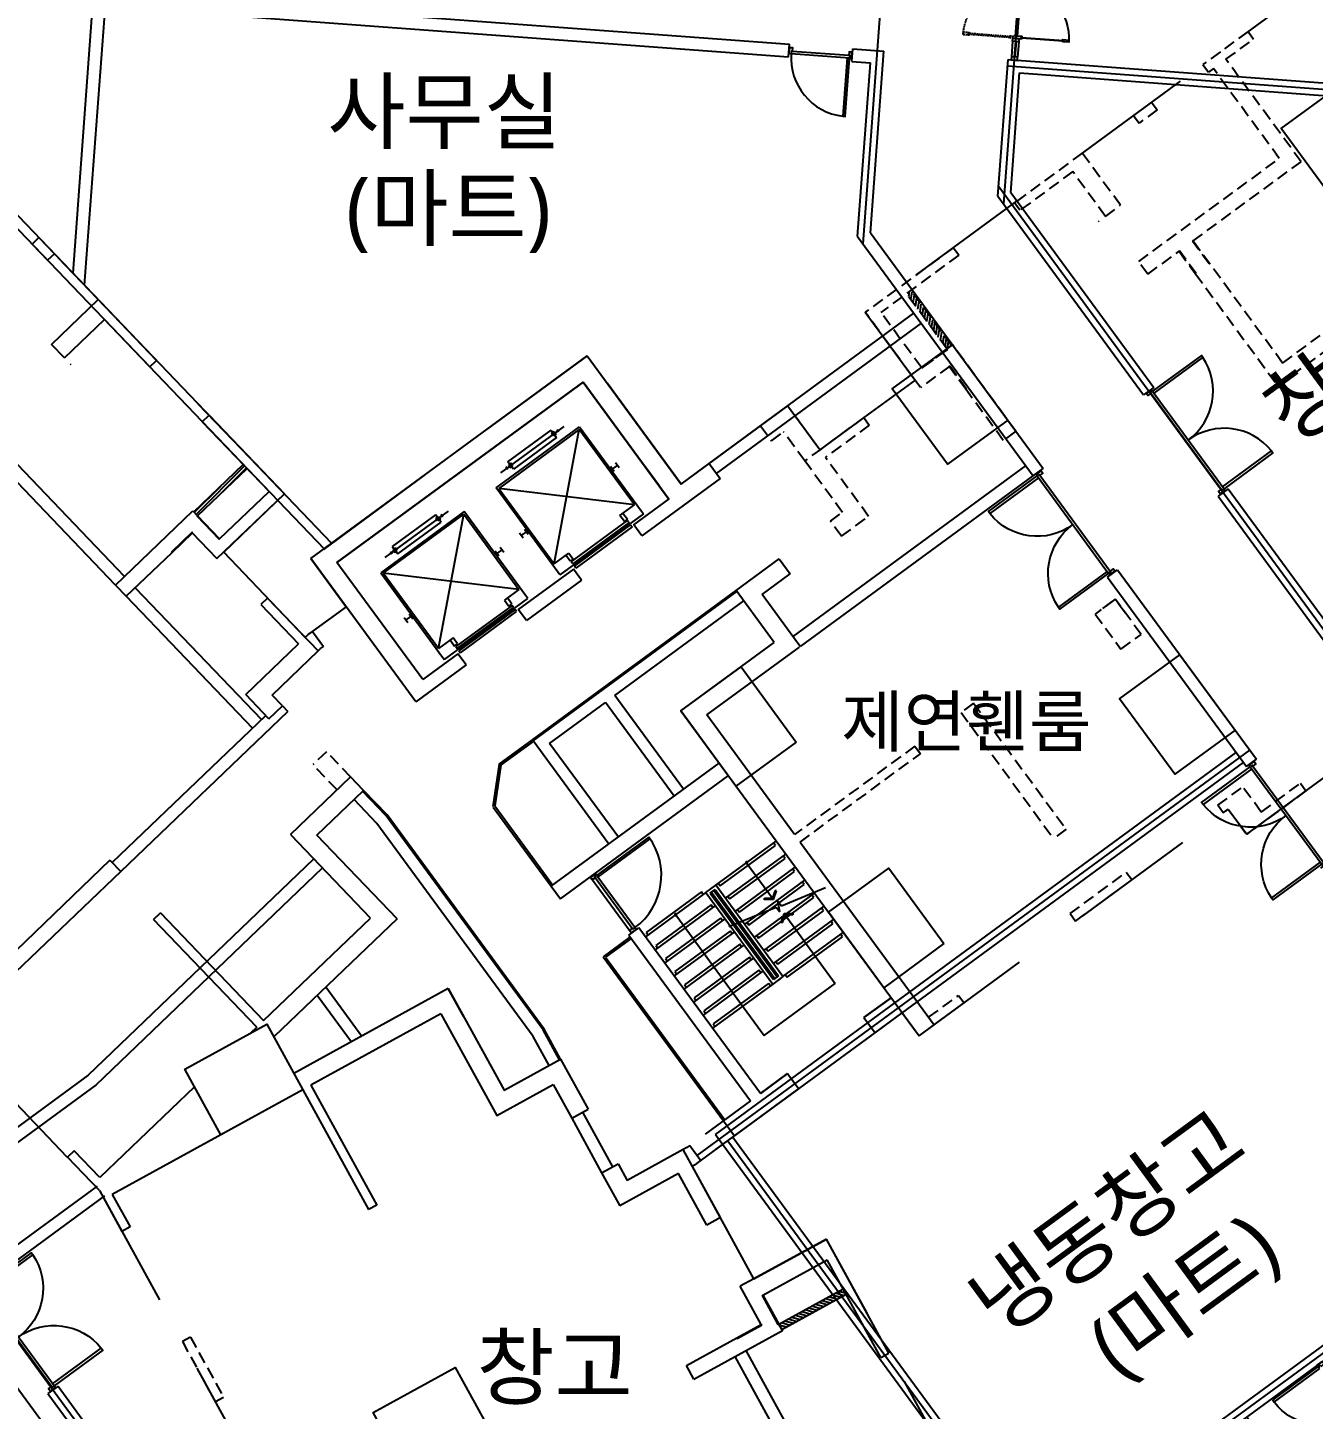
# Model space of a CAD drawing. Header units: millimetres. Extents: x 75184266 to 76346726, y -35850126 to -33679385.
# Drawn here: x 75437799 to 75458438, y -34891410 to -34869226 of the extents above; entities that cross this region are included whole.
import ezdxf
from ezdxf.enums import TextEntityAlignment as Align

# ---------------------------------------------------------------- set-up
doc = ezdxf.new("R2010")
doc.units = ezdxf.units.MM
doc.header["$LTSCALE"] = 50
doc.header["$MEASUREMENT"] = 0
for name, pattern in [('ACAD_ISO10W100', [18.5, 12, -3, 0.5, -3]), ('HIDDEN2', [0.1875, 0.125, -0.0625]), ('XR-1F-PLAN$0$HIDDEN', [0.375, 0.25, -0.125]), ('XR-지하3층$0$H', [1.3, 0.8, -0.5])]:
    doc.linetypes.add(name, pattern=pattern)
doc.layers.get('0').update_dxf_attribs({"linetype": 'CONTINUOUS'})
for name, color, linetype in [('AA-DWXM-DOOR', 4, 'CONTINUOUS'), ('AA-MKXS', 3, 'CONTINUOUS'), ('CON', 2, 'CONTINUOUS'), ('DOOR', 7, 'CONTINUOUS'), ('HD', 7, 'CONTINUOUS'), ('open', 1, 'ACAD_ISO10W100'), ('W1', 3, 'CONTINUOUS'), ('XR-1F-PLAN$0$A-DOR-FRAME', 7, 'CONTINUOUS'), ('XR-1F-PLAN$0$A-DOR-GL', 142, 'CONTINUOUS'), ('XR-1F-PLAN$0$A-DOR-HID', 9, 'XR-1F-PLAN$0$HIDDEN'), ('XR-1F-PLAN$0$A-DOR-TRACE', 8, 'CONTINUOUS'), ('XR-1F-PLAN$0$A-WIN-ELE8', 8, 'CONTINUOUS'), ('XR-지하3층$0$CON', 2, 'CONTINUOUS')]:
    doc.layers.add(name, color=color, linetype=linetype)
doc.layers.add('건축', color=8, linetype='CONTINUOUS', plot=False)
doc.styles.add('XR-지하3층$0$맑은고딕', font='')
doc.styles.get('XR-지하3층$0$맑은고딕').set_extended_font_data('Malgun Gothic')

# ---------------------------------------------------------------- blocks, each defined once
blk = doc.blocks.new('2P-Dr204')
at = {"color": 0}
for p, q in [((29, 50), (29, 955)), ((65, 50), (65, 956)), ((29, 50), (0, 50)), ((0, 50), (0, -50)), ((29, 14), (29, 50)), ((65, 50), (29, 50)), ((50, 14), (29, 14)), ((50, -50), (50, 14)), ((950, 14), (950, -50)), ((971, 14), (950, 14)), ((971, 14), (950, 14)), ((971, 50), (971, 14)), ((1000, 50), (971, 50)), ((1000, -50), (1000, 50)), ((50, -50), (0, -50)), ((1000, -50), (950, -50))]:
    blk.add_line(p, q, dxfattribs=at)
blk.add_arc((65, 50), 906, 0, 92.2294, dxfattribs=at)
blk = doc.blocks.new('A$C3C7850DE')
at = {"layer": 'CON', "ltscale": 100}
for p, q in [((-9, 7422), (-9, 222)), ((-9, 7422), (191, 7422)), ((191, 7422), (191, 422)), ((1191, 7422), (1191, 7222, 0)), ((1191, 7422), (2991, 7422)), ((2991, 7422), (2991, 222)), ((1191, 7222), (2791, 7222)), ((2791, 7222), (2791, 5922)), ((1191, 5922), (2791, 5922)), ((1191, 5922, 0), (1191, 5722, 0)), ((1191, 5722), (2791, 5722)), ((2791, 5722), (2791, 422)), ((191, 422), (2791, 422)), ((-9, 222), (2991, 222))]:
    blk.add_line(p, q, dxfattribs=at)
at = {"layer": 'HD', "ltscale": 10}
for p, q in [((191, 4422), (1376, 4422)), ((783, 4422), (783, 2802)), ((1376, 4422), (1376, 1722)), ((1476, 4422), (1446, 4422)), ((1446, 1722), (1446, 4422)), ((1476, 4422), (1476, 1722)), ((1506, 4422), (1476, 4422)), ((1506, 4422), (1506, 1722)), ((1506, 4422), (1536, 4422)), ((1536, 1722), (1536, 4422)), ((1606, 4422), (1606, 1722)), ((1606, 4422), (2791, 4422)), ((2198, 4422), (2198, 1097)), ((191, 4152), (1376, 4152)), ((1476, 4152), (1446, 4152)), ((1536, 4152), (1506, 4152)), ((2791, 4152), (1606, 4152)), ((191, 3882), (1376, 3882)), ((1476, 3882), (1446, 3882)), ((1536, 3882), (1506, 3882)), ((2791, 3882), (1606, 3882)), ((191, 3612), (1376, 3612)), ((1476, 3612), (1446, 3612)), ((1536, 3612), (1506, 3612)), ((2791, 3612), (1606, 3612)), ((191, 3342), (1376, 3342)), ((1476, 3342), (1446, 3342)), ((1536, 3342), (1506, 3342)), ((2791, 3342), (1606, 3342)), ((191, 3072), (1376, 3072)), ((1476, 3072), (1446, 3072)), ((1536, 3072), (1506, 3072)), ((2791, 3072), (1606, 3072)), ((191, 2802), (1376, 2802)), ((1476, 2802), (1446, 2802)), ((1536, 2802), (1506, 2802)), ((2791, 2802), (1606, 2802)), ((191, 2532), (1376, 2532)), ((1476, 2532), (1446, 2532)), ((1536, 2532), (1506, 2532)), ((2791, 2532), (1606, 2532)), ((191, 2262), (1376, 2262)), ((783, 2262), (783, 1097)), ((1476, 2262), (1446, 2262)), ((1536, 2262), (1506, 2262)), ((2791, 2262), (1606, 2262)), ((191, 1992), (1376, 1992)), ((1476, 1992), (1446, 1992)), ((1536, 1992), (1506, 1992)), ((2791, 1992), (1606, 1992)), ((191, 1722), (1376, 1722)), ((1476, 1722), (1446, 1722)), ((1506, 1722), (1476, 1722)), ((1536, 1722), (1506, 1722)), ((2791, 1722), (1606, 1722)), ((2198, 1097), (783, 1097))]:
    blk.add_line(p, q, dxfattribs=at)
blk.add_lwpolyline([(-159, 2141), (734, 2513), (779, 2461), (788, 2602), (833, 2551), (1726, 2943)], dxfattribs=at)
for points in [[(663, 2870), (783, 2802), (904, 2871), (886, 2900), (783, 2841), (680, 2900)], [(663, 2193), (783, 2262), (904, 2193), (886, 2163), (783, 2222), (680, 2164)]]:
    blk.add_lwpolyline(points, close=True, dxfattribs=at)
for centre in [(783, 4422), (783, 4422), (2198, 4422), (2198, 4422)]:
    blk.add_circle(centre, 30, dxfattribs=at)
for centre, radius, start, end in [((1491, 4422), 115, 0, 180), ((1491, 4422), 45, 0, 180), ((1491, 1722), 115, 180, 0), ((1491, 1722), 45, 180, 0)]:
    blk.add_arc(centre, radius, start, end, dxfattribs=at)
at = {"layer": 'open', "ltscale": 0.5}
for p, q in [((2191, 7222), (2791, 5922)), ((2191, 5922), (2791, 7222))]:
    blk.add_line(p, q, dxfattribs=at)
at = {"layer": 'W1', "ltscale": 100}
for p, q in [((2091, 7222), (2091, 5922)), ((2191, 7222), (2191, 5922))]:
    blk.add_line(p, q, dxfattribs=at)
at = {"layer": 'DOOR', "extrusion": (-1.015e-13, 9.27e-13, -1), "zscale": -1, "rotation": 180.0000577049292}
for p in [(-191, 7372, 0), (-191, 5872, 0)]:
    blk.add_blockref('2P-Dr204', p, dxfattribs=at)
blk = doc.blocks.new('XR-1F-PLAN$0$양개문')
at = {"layer": 'XR-1F-PLAN$0$A-DOR-FRAME', "ltscale": 0.5}
for points in [[(50, 800), (60, 800), (60, 815), (75, 815), (75, 800), (85, 800), (85, 900), (50, 900)], [(1750, 800), (1740, 800), (1740, 815), (1725, 815), (1725, 800), (1715, 800), (1715, 900), (1750, 900)], [(50, 100), (0, 100), (0, 0), (50, 0)], [(50, 150), (60, 150), (60, 135), (75, 135), (75, 150), (85, 150), (85, 50), (50, 50)], [(1750, 150), (1740, 150), (1740, 135), (1725, 135), (1725, 150), (1715, 150), (1715, 50), (1750, 50)], [(1800, 100), (1750, 100), (1750, 0), (1800, 0)]]:
    blk.add_lwpolyline(points, close=True, dxfattribs=at)
at = {"layer": 'XR-1F-PLAN$0$A-DOR-GL'}
for points in [[(62, 137), (72, 137), (72, 812), (62, 812)], [(1737, 137), (1727, 137), (1727, 812), (1737, 812)]]:
    blk.add_lwpolyline(points, close=True, dxfattribs=at)
at = {"layer": 'XR-1F-PLAN$0$A-DOR-HID', "ltscale": 2}
for points in [[(50, -50), (60, -50), (60, -35), (75, -35), (75, -50), (85, -50), (85, 50), (50, 50)], [(1750, -50), (1740, -50), (1740, -35), (1725, -35), (1725, -50), (1715, -50), (1715, 50), (1750, 50)], [(62, -37), (72, -37), (72, -712), (62, -712)], [(1737, -37), (1727, -37), (1727, -712), (1737, -712)], [(50, -700), (60, -700), (60, -715), (75, -715), (75, -700), (85, -700), (85, -800), (50, -800)], [(1750, -700), (1740, -700), (1740, -715), (1725, -715), (1725, -700), (1715, -700), (1715, -800), (1750, -800)]]:
    blk.add_lwpolyline(points, close=True, dxfattribs=at)
for centre, start, end in [((50, 50), 270, 0), ((1750, 50), 180, 270)]:
    blk.add_arc(centre, 850, start, end, dxfattribs=at)
at = {"layer": 'XR-1F-PLAN$0$A-DOR-TRACE'}
for centre, start, end in [((50, 50), 360, 90), ((1750, 50), 90, 180)]:
    blk.add_arc(centre, 850, start, end, dxfattribs=at)
at = {"layer": 'XR-1F-PLAN$0$A-WIN-ELE8'}
for p, q in [((1715, 65), (85, 65)), ((1715, 35), (85, 35))]:
    blk.add_line(p, q, dxfattribs=at)
blk = doc.blocks.new('d-1000')
at = {"layer": 'AA-DWXM-DOOR', "color": 8}
for p, q in [((40, 100), (980, 100)), ((55, 60), (965, 60))]:
    blk.add_line(p, q, dxfattribs=at)
at = {"layer": 'AA-DWXM-DOOR'}
blk.add_lwpolyline([(40, 100), (80, 100), (80, 1040), (40, 1040), (40, 100)], dxfattribs=at)
for points in [[(40, 100), (10, 100), (10, 0), (55, 0), (55, 60), (40, 60)], [(980, 100), (1010, 100), (1010, 0), (965, 0), (965, 60), (980, 60)]]:
    blk.add_lwpolyline(points, close=True, dxfattribs=at)
at = {"layer": 'AA-DWXM-DOOR', "color": 9}
blk.add_arc((32, 93), 948, 0.4142, 87.0949, dxfattribs=at)
at = {"layer": 'AA-MKXS', "ltscale": 0.5}
for p, q in [((0, 150), (0, -50)), ((1020, 150), (1020, -50))]:
    blk.add_line(p, q, dxfattribs=at)
blk = doc.blocks.new('FSD 2000')
at = {"layer": 'AA-DWXM-DOOR', "color": 8}
for p, q in [((40, 0), (1980, 0)), ((55, -40), (1965, -40))]:
    blk.add_line(p, q, dxfattribs=at)
at = {"layer": 'AA-DWXM-DOOR'}
for points in [[(40, 0), (80, 0), (80, 970), (40, 970), (40, 0)], [(1980, 0), (1940, 0), (1940, 970), (1980, 970), (1980, 0)]]:
    blk.add_lwpolyline(points, dxfattribs=at)
for points in [[(40, 0), (10, 0), (10, -100), (55, -100), (55, -40), (40, -40)], [(1980, 0), (2010, 0), (2010, -100), (1965, -100), (1965, -40), (1980, -40)]]:
    blk.add_lwpolyline(points, close=True, dxfattribs=at)
at = {"layer": 'AA-DWXM-DOOR', "color": 9}
for centre, start, end in [((39, 0), 359.9874, 87.5996), ((1981, 0), 92.4004, 180.0126)]:
    blk.add_arc(centre, 971, start, end, dxfattribs=at)
at = {"layer": 'AA-MKXS', "ltscale": 0.5}
for p, q in [((0, 50), (0, -150)), ((2020, 50), (2020, -150))]:
    blk.add_line(p, q, dxfattribs=at)
blk = doc.blocks.new('XR-지하3층$0$기둥 0620')
at = {"layer": 'XR-지하3층$0$CON', "ltscale": 0.5}
blk.add_lwpolyline([(-600, 0), (600, 0), (600, 1500), (-600, 1500)], close=True, dxfattribs=at)

msp = doc.modelspace()

# ---------------------------------------------------------------- hatches: boundary and pattern name
at = {"layer": '건축', "linetype": 'HIDDEN2', "ltscale": 30}
h = msp.add_hatch(dxfattribs=at)
h.set_pattern_fill('ANSI31', color=256, scale=350, angle=36.25898, style=0)
h.set_pattern_definition([(81.25898199, (-4606997.482, -52871124.25), (-43.241858887, 6.648619402), [])])
h.paths.add_polyline_path([(75451979.1, -34873442.6), (75451906.6, -34873495.9), (75452557.1, -34874382.8), (75452629.7, -34874329.6)])
at = {"layer": '건축', "ltscale": 0.5}
h = msp.add_hatch(dxfattribs=at)
h.set_pattern_fill('ANSI31', color=256, scale=350, style=0)
h.set_pattern_definition([(45, (4164926.35, -747128.018), (-30.935921677, 30.935921677), [])])
h.paths.add_polyline_path([(75441259.3, -34876239.3), (75441321.5, -34876304.3), (75440527, -34877065.1), (75440464.8, -34877000.1)])
h = msp.add_hatch(dxfattribs=at)
h.set_pattern_fill('ANSI31', color=256, scale=350, angle=-61.24102, style=0)
h.set_pattern_definition([(343.758981953, (68131931.41, 46874226.7), (12.235934756, 42.004099808), [])])
h.paths.add_polyline_path([(75450936.2, -34889562.6), (75450888, -34889475), (75449858, -34890040.3), (75449906.1, -34890128)])

# ---------------------------------------------------------------- linework, layer by layer
for p, q in [((75451213.2, -34872697.3), (75452885.4, -34850151.5)), ((75453466.9, -34872054.8), (75454916.6, -34852508.2)), ((75429577.8, -34867976.3), (75450026.9, -34869493)), ((75429563, -34868175.8), (75450012.1, -34869692.5)), ((75438527.5, -34873169.7), (75438847.8, -34868850.9)), ((75438713.7, -34873362.5), (75439047.3, -34868865.7)), ((75451044.1, -34869568.5), (75451542.8, -34869605.4)), ((75451326.7, -34872518.3), (75451542.8, -34869605.4)), ((75451029.3, -34869767.9), (75451328.5, -34869790.1)), ((75451121.8, -34872577.1), (75451328.5, -34869790.1)), ((75453375.8, -34871930.6), (75453538.3, -34869740)), ((75453530.9, -34869839.7), (75473427, -34871315.4)), ((75453538.3, -34869740), (75460369.5, -34870246.6)), ((75453580.7, -34871871.9), (75453722.9, -34869954.2)), ((75453722.9, -34869954.2), (75460354.7, -34870446.1)), ((75435767.7, -34870504.6), (75442556.8, -34877594.3)), ((75435876, -34870400.9), (75442678.8, -34877504.8)), ((75453387.2, -34871777), (75465853.3, -34888780.6)), ((75453580.7, -34871871.9), (75455875.3, -34875001.7)), ((75453375.8, -34871930.6), (75455714, -34875119.9)), ((75451121.8, -34872577.1), (75453939.8, -34876420.7)), ((75451326.7, -34872518.3), (75454101.1, -34876302.5)), ((75448740.3, -34876221.3), (75452027, -34873811.7)), ((75448858.6, -34876382.6), (75452145.2, -34873973)), ((75426220.1, -34874746.5), (75446767.7, -34902773.1)), ((75439208.7, -34878175.2), (75436566.6, -34875416.2)), ((75439353.1, -34878036.9), (75436711.1, -34875277.9)), ((75456908.4, -34876749), (75459136.8, -34879788.5)), ((75457069.7, -34876630.7), (75459298.1, -34879670.2)), ((75455134.1, -34878049.8), (75457362.5, -34881089.3)), ((75455295.4, -34877931.5), (75457523.8, -34880971)), ((75439526, -34878217.5), (75441552.5, -34880333.6)), ((75439381.6, -34878355.8), (75441408.1, -34880472)), ((75441889.7, -34880114.6), (75441976.2, -34880204.9)), ((75439154.7, -34882629.9), (75441621.1, -34880267.9)), ((75439293, -34882774.3), (75441976.2, -34880204.9)), ((75448544.8, -34887333.8), (75457418.9, -34880827.8)), ((75448839, -34886994.1), (75457198.4, -34880865.4)), ((75449118.5, -34887037.2), (75457316.7, -34881026.7)), ((75438768.6, -34886045.6), (75442395.2, -34882572.7)), ((75438897.4, -34886199.2), (75442533.5, -34882717.2)), ((75438768.6, -34886045.6), (75435914.3, -34888138.3)), ((75438897.4, -34886199.2), (75436193.8, -34888181.3)), ((75446532.3, -34886734.5), (75447013.4, -34887611.2)), ((75446707.6, -34886638.3), (75447188.7, -34887514.9)), ((75448839, -34886994.1), (75453865.2, -34893849.7)), ((75449037.8, -34887096.2), (75455719.6, -34896210)), ((75449118.5, -34887037.2), (75454026.5, -34893731.5)), ((75453924.3, -34893930.4), (75462541.9, -34887612.4)), ((75438913, -34887824.4), (75436974.2, -34889245.8)), ((75439035, -34887983), (75437092.5, -34889407.1)), ((75451040.7, -34893577.5), (75449332.7, -34890465.4)), ((75450865.4, -34893673.8), (75449157.4, -34890561.7)), ((75438125.5, -34891154.5), (75441897.8, -34896299.8)), ((75438286.8, -34891036.2), (75442059.1, -34896181.5))]:
    msp.add_line(p, q, dxfattribs=at)
at = {"layer": '건축'}
for p, q in [((75453610.4, -34869444.1), (75453591.8, -34869693.8)), ((75453655.2, -34869447.4), (75453636.7, -34869697.1)), ((75453665.2, -34869448.2), (75453646.7, -34869697.9)), ((75453710.1, -34869451.5), (75453691.6, -34869701.2)), ((75437978.6, -34872596.5), (75437870.2, -34872700.2)), ((75437978.6, -34872596.5), (75438227.6, -34872856.5)), ((75439758.4, -34874672), (75439866.7, -34874568.2)), ((75442344.9, -34877749.8), (75446779.8, -34874496.9)), ((75446779.8, -34874496.9), (75448288, -34876553.1)), ((75442764.2, -34877814.2), (75446715.3, -34874916.2)), ((75446715.3, -34874916.2), (75442764.2, -34877814.2)), ((75446715.3, -34874916.2), (75448093.4, -34876795)), ((75440602.2, -34875553.1), (75440710.5, -34875449.4)), ((75440710.5, -34875449.4), (75441920.9, -34876713.3)), ((75445321.3, -34876617), (75446659.9, -34875635.2)), ((75446653.4, -34875677.2), (75445363.2, -34876623.5)), ((75446406.9, -34875628.5), (75445390.9, -34876373.8)), ((75445507.8, -34876195), (75446201.3, -34875686.4)), ((75446201.3, -34875686.4), (75446290, -34875807.3)), ((75446250.4, -34877833), (75446653.4, -34875677.2)), ((75446320.9, -34875722.6), (75446291.3, -34875682.3)), ((75447540.6, -34876886.7), (75446653.4, -34875677.2)), ((75446659.9, -34875635.2), (75447653.5, -34876989.9)), ((75446290, -34875807.3), (75445596.5, -34876315.9)), ((75446210.7, -34875741.5), (75446251, -34875711.9)), ((75446240.3, -34875781.8), (75446210.7, -34875741.5)), ((75446280.6, -34875752.2), (75446240.3, -34875781.8)), ((75446251, -34875711.9), (75446280.6, -34875752.2)), ((75445506.5, -34876320), (75445476.9, -34876279.7)), ((75445596.5, -34876315.9), (75445507.8, -34876195)), ((75445557.6, -34876220.5), (75445517.2, -34876250.1)), ((75445517.2, -34876250.1), (75445546.8, -34876290.4)), ((75445546.8, -34876290.4), (75445587.1, -34876260.8)), ((75445587.1, -34876260.8), (75445557.6, -34876220.5)), ((75447215.3, -34876350.2), (75447156.1, -34876269.6)), ((75447266.3, -34876250.7), (75447185.7, -34876309.9)), ((75447295.9, -34876291.1), (75447236.8, -34876210.4)), ((75447942.6, -34876589.4), (75447717.8, -34876283)), ((75448288, -34876553.1), (75448740.3, -34876221.3)), ((75448740.3, -34876221.3), (75448917.8, -34876463.2)), ((75448917.8, -34876463.2), (75447659, -34877386.4)), ((75446314.9, -34877971.7), (75445321.3, -34876617)), ((75445363.2, -34876623.5), (75446250.4, -34877833)), ((75447540.6, -34876886.7), (75445363.2, -34876623.5)), ((75444805.2, -34876995.5), (75443466.7, -34877977.3)), ((75443536.3, -34877734.1), (75444552.3, -34876988.8)), ((75445798.9, -34878350.2), (75444805.2, -34876995.5)), ((75447306.7, -34877058.2), (75447540.6, -34876886.7)), ((75447653.5, -34876989.9), (75447653.5, -34876989.9)), ((75447653.5, -34876989.9), (75447683, -34877030.2)), ((75443508.6, -34877983.8), (75444798.8, -34877037.5)), ((75444346.7, -34877046.7), (75443653.2, -34877555.3)), ((75443741.9, -34877676.2), (75444435.4, -34877167.6)), ((75444435.4, -34877167.6), (75444346.7, -34877046.7)), ((75444356.1, -34877101.8), (75444396.4, -34877072.2)), ((75444385.7, -34877142.1), (75444356.1, -34877101.8)), ((75444426, -34877112.5), (75444385.7, -34877142.1)), ((75444395.8, -34879193.3), (75444798.8, -34877037.5)), ((75444396.4, -34877072.2), (75444426, -34877112.5)), ((75444466.3, -34877082.9), (75444436.7, -34877042.6)), ((75444798.8, -34877037.5), (75445686, -34878247)), ((75447683, -34877030.2), (75446344.5, -34878012)), ((75446526.1, -34877803.1), (75447429.2, -34877140.7)), ((75447452.9, -34877173), (75446549.8, -34877835.4)), ((75446575.8, -34877870.9), (75447478.9, -34877208.5)), ((75447502.6, -34877240.7), (75446599.5, -34877903.1)), ((75447377.7, -34877155), (75447306.7, -34877058.2)), ((75447355.1, -34877022.7), (75447426.1, -34877119.5)), ((75447426.1, -34877119.5), (75447377.7, -34877155)), ((75447429.2, -34877140.7), (75447452.9, -34877173)), ((75447478.9, -34877208.5), (75447502.6, -34877240.7)), ((75440436.4, -34877331.9), (75440837.5, -34877750.8)), ((75445755.8, -34877420.7), (75445696.6, -34877340.1)), ((75445726.2, -34877380.4), (75445806.8, -34877321.2)), ((75445836.4, -34877361.6), (75445777.3, -34877280.9)), ((75443651.9, -34877680.3), (75443622.3, -34877640)), ((75443653.2, -34877555.3), (75443741.9, -34877676.2)), ((75443702.9, -34877580.8), (75443662.6, -34877610.4)), ((75443662.6, -34877610.4), (75443692.2, -34877650.7)), ((75443692.2, -34877650.7), (75443732.5, -34877621.1)), ((75443732.5, -34877621.1), (75443702.9, -34877580.8)), ((75445360.7, -34877710.5), (75445301.5, -34877629.9)), ((75445411.7, -34877611), (75445331.1, -34877670.2)), ((75445441.3, -34877651.4), (75445382.1, -34877570.7)), ((75446250.4, -34877833), (75446484.2, -34877661.5)), ((75446484.2, -34877661.5), (75446555.2, -34877758.2)), ((75444030.5, -34880047.9), (75442344.9, -34877749.8)), ((75444142.2, -34879693), (75442764.2, -34877814.2)), ((75446506.8, -34877793.7), (75446435.9, -34877697)), ((75446555.2, -34877758.2), (75446506.8, -34877793.7)), ((75446549.8, -34877835.4), (75446526.1, -34877803.1)), ((75446599.5, -34877903.1), (75446575.8, -34877870.9)), ((75449170.6, -34878262), (75449864.1, -34877753.3)), ((75443466.7, -34877977.3), (75444460.3, -34879332)), ((75444395.8, -34879193.3), (75443508.6, -34877983.8)), ((75445686, -34878247), (75443508.6, -34877983.8)), ((75446561.3, -34877918.7), (75445674.3, -34878569.3)), ((75446691.4, -34878096.1), (75445804.4, -34878746.7)), ((75446344.5, -34878012), (75446314.9, -34877971.7)), ((75446314.9, -34877971.7), (75446314.9, -34877971.7)), ((75446691.4, -34878096.1), (75446561.3, -34877918.7)), ((75449589.9, -34878326.4), (75450041.5, -34877995.2)), ((75445686, -34878247), (75445452.1, -34878418.5)), ((75445828.4, -34878390.5), (75445798.9, -34878350.2)), ((75445798.9, -34878350.2), (75445798.9, -34878350.2)), ((75445900.8, -34880660.2), (75449170.6, -34878262)), ((75445912.7, -34880676.4), (75449182.4, -34878278.1)), ((75441543, -34878487.5), (75442148.2, -34879119.4)), ((75444489.9, -34879372.3), (75445828.4, -34878390.5)), ((75445574.6, -34878501), (75444671.5, -34879163.4)), ((75444695.2, -34879195.7), (75445598.3, -34878533.3)), ((75445624.3, -34878568.8), (75444721.2, -34879231.2)), ((75445452.1, -34878418.5), (75445523.1, -34878515.3)), ((75445571.5, -34878479.8), (75445500.5, -34878383)), ((75445523.1, -34878515.3), (75445571.5, -34878479.8)), ((75445598.3, -34878533.3), (75445574.6, -34878501)), ((75445648, -34878601), (75445624.3, -34878568.8)), ((75445804.4, -34878746.7), (75445674.3, -34878569.3)), ((75447226.5, -34879948.3), (75449294.8, -34878431.3)), ((75443901.2, -34878781), (75443842, -34878700.4)), ((75443871.6, -34878740.7), (75443952.2, -34878681.5)), ((75443981.8, -34878721.9), (75443922.7, -34878641.2)), ((75444744.9, -34879263.4), (75445648, -34878601)), ((75442246.5, -34879024.1), (75442308.6, -34878964.7)), ((75442308.6, -34878964.7), (75442371.3, -34878918.6)), ((75442371.3, -34878918.6), (75442548.7, -34879160.6)), ((75442371.3, -34878918.6, 0.1), (75442548.7, -34879160.6, 0.1)), ((75441299.5, -34879932.1), (75442148.2, -34879119.4)), ((75441723.7, -34879941.3), (75442464, -34879232.3)), ((75442454, -34879240.8), (75442501.8, -34879195)), ((75442501.8, -34879195), (75442548.7, -34879160.6)), ((75444629.6, -34879021.8), (75444395.8, -34879193.3)), ((75444581.3, -34879057.3), (75444652.2, -34879154)), ((75444700.6, -34879118.5), (75444629.6, -34879021.8)), ((75444652.2, -34879154), (75444700.6, -34879118.5)), ((75444671.5, -34879163.4), (75444695.2, -34879195.7)), ((75444721.2, -34879231.2), (75444744.9, -34879263.4)), ((75444836.8, -34879456.4), (75444030.5, -34880047.9)), ((75444706.7, -34879279), (75444142.2, -34879693)), ((75444460.3, -34879332), (75444460.3, -34879332)), ((75444460.3, -34879332), (75444489.9, -34879372.3)), ((75444836.8, -34879456.4), (75444706.7, -34879279)), ((75441673, -34880322.1), (75441299.5, -34879932.1)), ((75441889.7, -34880114.6), (75441723.7, -34879941.3)), ((75446178.2, -34880717.2), (75447073.3, -34880060.7)), ((75448176.3, -34881564.5), (75447073.3, -34880060.7)), ((75448329.5, -34881452.2), (75447226.5, -34879948.3)), ((75448282.9, -34880196.6), (75452109.5, -34885413.7)), ((75445369.3, -34881050.1), (75445900.8, -34880660.2)), ((75445397, -34881067), (75445918.6, -34880684.4)), ((75447128.1, -34882333.4), (75445912.7, -34880676.4)), ((75447281.3, -34882221), (75446178.2, -34880717.2)), ((75445369.3, -34881050.1), (75445264.9, -34881729.1)), ((75445397, -34881067), (75445296.4, -34881721.4)), ((75446204.8, -34883010.6), (75448898, -34881035.2)), ((75443190, -34881472.4), (75442982.5, -34881255.8)), ((75446352.7, -34883212.2), (75449045.9, -34881236.8)), ((75443406.5, -34882002.2), (75443038.3, -34881617.7)), ((75443552.3, -34881879.7), (75443175.5, -34881486.3)), ((75443567.7, -34881866.9), (75443190, -34881472.4)), ((75446074.5, -34885318.4), (75443552.3, -34881879.7)), ((75446091.4, -34885307.6), (75443567.7, -34881866.9)), ((75445272.2, -34881739.2), (75446204.8, -34883010.6)), ((75445296.4, -34881721.4), (75446229, -34882992.9)), ((75445913.9, -34885420.7), (75443406.5, -34882002.2)), ((75448847.1, -34882994.8), (75449814.7, -34882285.1)), ((75449804, -34882354.9), (75449774.4, -34882314.6)), ((75450198.6, -34882301.2), (75452351.4, -34885236.3)), ((75448917, -34883005.5), (75449804, -34882354.9)), ((75449000.9, -34883204.4), (75449968.5, -34882494.7)), ((75449070.8, -34883215.2), (75449957.8, -34882564.6)), ((75449957.8, -34882564.6), (75449928.2, -34882524.3)), ((75439120.1, -34882593.8), (75437307.3, -34884329.8)), ((75439293, -34882774.3), (75437480.2, -34884510.3)), ((75449154.7, -34883414.1), (75450122.3, -34882704.4)), ((75449224.5, -34883424.8), (75450111.5, -34882774.3)), ((75449341, -34882632.5), (75449772.8, -34883221.2)), ((75450111.5, -34882774.3), (75450082, -34882733.9)), ((75447470.1, -34883738.1), (75446849.1, -34882891.5)), ((75447505, -34883687.7), (75446907.7, -34882873.3)), ((75446932.7, -34882836.4), (75446953.4, -34882864.6)), ((75447547.8, -34883675), (75446953.4, -34882864.6)), ((75448685.8, -34883113.1), (75448847.1, -34882994.8)), ((75449923.5, -34884462.3), (75448847.1, -34882994.8)), ((75448887.4, -34882965.2), (75448917, -34883005.5)), ((75449308.4, -34883623.7), (75450276.1, -34882914)), ((75449378.3, -34883634.5), (75450265.3, -34882983.9)), ((75450265.3, -34882983.9), (75450235.7, -34882943.6)), ((75446204.8, -34883010.6), (75446352.7, -34883212.2)), ((75448685.8, -34883113.1), (75447718.2, -34883822.8)), ((75448616, -34883102.3), (75447729, -34883752.9)), ((75448645.5, -34883142.6), (75448616, -34883102.3)), ((75448685.8, -34883113.1), (75449762.3, -34884580.6)), ((75448755.7, -34883123.8), (75448836.4, -34883064.7)), ((75448755.7, -34883123.8), (75449773, -34884510.7)), ((75449793.2, -34884496), (75448775.9, -34883109)), ((75448816.2, -34883079.5), (75449833.5, -34884466.4)), ((75448836.4, -34883064.7), (75449853.6, -34884451.6)), ((75449041.2, -34883174.9), (75449070.8, -34883215.2)), ((75449462.2, -34883833.4), (75450429.8, -34883123.7)), ((75449532.1, -34883844.1), (75450419.1, -34883193.6)), ((75449629.3, -34883228.1), (75449629.8, -34883202.5)), ((75449772.8, -34883221.2), (75449629.3, -34883228.1)), ((75449629.8, -34883202.5), (75449753.5, -34883194.9)), ((75449797.9, -34883079.2), (75449753.5, -34883194.9)), ((75449772.8, -34883221.2), (75449822.5, -34883086.4)), ((75449822.5, -34883086.4), (75449797.9, -34883079.2)), ((75449899.2, -34883326.5), (75450604.9, -34883032.7)), ((75450419.1, -34883193.6), (75450389.5, -34883153.2)), ((75439929.3, -34883438.8), (75439821, -34883542.5)), ((75448839.6, -34883322.7), (75447872, -34884032.4)), ((75448769.7, -34883312), (75447882.7, -34883962.6)), ((75448799.3, -34883352.3), (75448769.7, -34883312)), ((75448900.1, -34883278.4), (75448879.9, -34883293.1)), ((75448940.4, -34883248.8), (75448960.6, -34883234)), ((75449054.5, -34883655.2), (75449814.9, -34883345.6)), ((75449094.2, -34883458.4), (75449114.3, -34883443.7)), ((75449195, -34883384.5), (75449224.5, -34883424.8)), ((75449616, -34884043), (75450583.6, -34883333.3)), ((75449685.9, -34884053.8), (75450572.9, -34883403.2)), ((75449814.9, -34883345.6), (75449871.6, -34883422.9)), ((75449871.6, -34883422.9), (75449842.5, -34883249.2)), ((75449842.5, -34883249.2), (75449899.2, -34883326.5)), ((75449940.8, -34883450.2), (75449891.1, -34883585)), ((75449940.8, -34883450.2), (75450084.3, -34883443.3)), ((75449940.8, -34883450.2), (75450763.4, -34884571.8)), ((75450084.3, -34883443.3), (75450083.7, -34883468.9)), ((75450572.9, -34883403.2), (75450543.3, -34883362.9)), ((75441477.4, -34885272.3), (75439821, -34883542.5)), ((75443728.9, -34883531.7), (75441748.6, -34885428)), ((75448993.4, -34883532.4), (75448025.8, -34884242.1)), ((75448923.5, -34883521.6), (75448036.5, -34884172.2)), ((75448202, -34883467.9), (75449624.4, -34885407.2)), ((75448953.1, -34883561.9), (75448923.5, -34883521.6)), ((75449053.9, -34883488), (75449033.7, -34883502.8)), ((75449248, -34883668.1), (75449268.1, -34883653.3)), ((75449348.8, -34883594.2), (75449378.3, -34883634.5)), ((75449769.8, -34884252.7), (75450737.4, -34883543)), ((75449839.6, -34884263.4), (75450726.6, -34883612.9)), ((75449891.1, -34883585), (75449915.6, -34883592.2)), ((75449915.6, -34883592.2), (75449960, -34883476.5)), ((75450083.7, -34883468.9), (75449960, -34883476.5)), ((75450726.6, -34883612.9), (75450697.1, -34883572.5)), ((75447471.2, -34883824.2), (75447035.8, -34884143.5)), ((75447488.9, -34883848.3), (75447077.7, -34884150)), ((75447450.5, -34883795.9), (75447611.8, -34883677.6)), ((75447450.5, -34883795.9), (75449402.2, -34886456.9)), ((75449563.5, -34886338.6), (75447611.8, -34883677.6)), ((75449563.5, -34886338.6), (75447611.8, -34883677.6)), ((75447729, -34883752.9), (75447758.5, -34883793.2)), ((75449147.2, -34883742), (75448179.5, -34884451.7)), ((75449077.3, -34883731.3), (75448190.3, -34884381.9)), ((75449106.8, -34883771.6), (75449077.3, -34883731.3)), ((75449207.6, -34883697.7), (75449187.5, -34883712.4)), ((75449401.7, -34883877.7), (75449421.9, -34883863)), ((75449502.5, -34883803.8), (75449532.1, -34883844.1)), ((75449923.5, -34884462.3), (75450891.1, -34883752.6)), ((75449993.4, -34884473.1), (75450880.4, -34883822.5)), ((75450880.4, -34883822.5), (75450850.8, -34883782.2)), ((75447882.7, -34883962.6), (75447912.3, -34884002.9)), ((75449300.9, -34883951.7), (75448333.3, -34884661.4)), ((75449231, -34883940.9), (75448344.1, -34884591.5)), ((75449260.6, -34883981.2), (75449231, -34883940.9)), ((75449361.4, -34883907.3), (75449341.3, -34883922.1)), ((75449515.2, -34884117), (75449495, -34884131.8)), ((75449555.5, -34884087.4), (75449575.7, -34884072.6)), ((75449656.3, -34884013.5), (75449685.9, -34884053.8)), ((75447035.8, -34884143.5), (75448966.8, -34886776.3)), ((75447077.7, -34884150), (75448991, -34886758.5)), ((75448036.5, -34884172.2), (75448066.1, -34884212.5)), ((75449454.7, -34884161.3), (75448487.1, -34884871)), ((75449384.8, -34884150.6), (75448497.8, -34884801.2)), ((75449414.4, -34884190.9), (75449384.8, -34884150.6)), ((75449669, -34884326.6), (75449648.8, -34884341.4)), ((75449709.3, -34884297), (75449729.4, -34884282.3)), ((75449810.1, -34884223.1), (75449839.6, -34884263.4)), ((75448190.3, -34884381.9), (75448219.9, -34884422.2)), ((75449608.5, -34884371), (75448640.9, -34885080.7)), ((75449538.6, -34884360.2), (75448651.6, -34885010.8)), ((75449568.2, -34884400.5), (75449538.6, -34884360.2)), ((75449923.5, -34884462.3), (75449762.3, -34884580.6)), ((75449853.6, -34884451.6), (75449773, -34884510.7)), ((75449883.2, -34884491.9), (75449802.6, -34884551.1)), ((75449963.8, -34884432.8), (75449993.4, -34884473.1)), ((75444551.9, -34884653.8), (75442071, -34886015.4)), ((75444794.9, -34885096.5), (75444551.9, -34884653.8)), ((75448344.1, -34884591.5), (75448373.6, -34884631.8)), ((75449762.3, -34884580.6), (75448794.6, -34885290.4)), ((75449692.4, -34884569.9), (75448805.4, -34885220.5)), ((75449624.4, -34885407.2), (75450763.4, -34884571.8)), ((75449721.9, -34884610.2), (75449692.4, -34884569.9)), ((75448497.8, -34884801.2), (75448527.4, -34884841.5)), ((75451660, -34884800.9), (75451224.6, -34885120.2)), ((75451224.6, -34885120.2), (75451660, -34884800.9)), ((75444433.2, -34885061.1), (75442346.8, -34886206.2)), ((75448651.6, -34885010.8), (75448681.2, -34885051.1)), ((75448805.4, -34885220.5), (75448835, -34885260.8)), ((75451224.6, -34885120.2), (75451402, -34885362.2)), ((75451402, -34885362.2), (75451837.4, -34885042.8)), ((75441477.4, -34885272.3), (75441374.3, -34885371)), ((75446170, -34885887.4), (75445913.9, -34885420.7)), ((75446336.6, -34885796), (75446074.5, -34885318.4)), ((75446354.1, -34885786.4), (75446091.4, -34885307.6)), ((75452109.5, -34885413.7), (75452351.4, -34885236.3)), ((75446354.1, -34885786.4), (75446795.3, -34886590.2)), ((75449998.9, -34886019.2), (75449563.5, -34886338.6)), ((75449563.5, -34886338.6), (75449998.9, -34886019.2)), ((75449998.9, -34886019.2), (75450176.4, -34886261.1)), ((75440477.6, -34886229.8), (75438956.8, -34887686.1)), ((75442215.3, -34886278.4), (75439155.8, -34887957.5)), ((75442215.3, -34886278.4), (75443271.4, -34888202.6)), ((75442346.8, -34886206.2), (75443402.9, -34888130.4)), ((75446235.5, -34886193.7), (75446532.3, -34886734.5)), ((75448853.9, -34887231.1), (75450176.4, -34886261.1)), ((75449402.2, -34886456.9), (75448676.5, -34886989.2)), ((75448966.8, -34886776.3), (75449144.2, -34887018.2)), ((75448966.8, -34886776.3, -0.1), (75449144.2, -34887018.2, -0.1)), ((75448378.8, -34887207.5), (75448320.8, -34887239.4)), ((75448426.5, -34887172.5), (75448378.8, -34887207.5)), ((75448426.5, -34887172.5), (75448604, -34887414.4)), ((75448426.5, -34887172.5, 0.1), (75448604, -34887414.4, 0.1)), ((75438545.3, -34887256.4), (75438436.9, -34887360.1)), ((75438952.1, -34887898.1), (75438436.9, -34887360.1)), ((75438956.8, -34887686.1), (75438545.3, -34887256.4)), ((75448320.8, -34887239.4), (75447422.2, -34887732.5)), ((75448540.4, -34887461.1), (75448604, -34887414.4)), ((75447013.4, -34887611.2), (75447303.6, -34888139.9)), ((75447276.4, -34887466.8), (75447422.2, -34887732.5)), ((75448246, -34887622.7), (75447303.6, -34888139.9)), ((75448700.6, -34888451.1), (75448246, -34887622.7)), ((75448465.1, -34887502.4), (75448540.4, -34887461.1)), ((75438952.1, -34887898.1), (75439310.6, -34888551.3)), ((75439155.8, -34887957.5), (75439442.1, -34888479.1)), ((75443402.9, -34888130.4), (75443271.4, -34888202.6)), ((75448919.8, -34888330.8), (75448700.6, -34888451.1)), ((75439442.1, -34888479.1), (75439310.6, -34888551.3)), ((75451625.8, -34890507.4), (75450620.2, -34888675.2)), ((75449576.3, -34890046.6), (75449239.5, -34889432.9)), ((75451494.3, -34890579.5), (75451625.8, -34890507.4)), ((75451494.3, -34890579.5), (75451625.8, -34890507.4))]:
    msp.add_line(p, q, dxfattribs=at)
at = {"layer": '건축', "linetype": 'HIDDEN2', "ltscale": 30}
for p, q in [((75457389.7, -34869288.1), (75457478.5, -34869409)), ((75456946.2, -34869613.4), (75456664, -34869820.4)), ((75456664, -34869820.4), (75456752.7, -34869941.3)), ((75455841.5, -34870423.6), (75455551.3, -34870636.6)), ((75455841.5, -34870423.6), (75455930.3, -34870544.6)), ((75455634.3, -34872981.6), (75457892, -34871325.6)), ((75456507.8, -34872650.9), (75458241.5, -34871379.3)), ((75453728.9, -34872159.2), (75453640.2, -34872038.3)), ((75452656.5, -34872759.8), (75451245.3, -34873794.8)), ((75452745.2, -34872880.8), (75452656.5, -34872759.8)), ((75455782.1, -34873183.2), (75456282.1, -34872816.5)), ((75457945, -34874610.3), (75456774, -34873013.7)), ((75456548.2, -34873179.3), (75457867.1, -34874977.5)), ((75457867.1, -34874977.5), (75459931.4, -34873463.4)), ((75457945, -34874610.3), (75459783.5, -34873261.8)), ((75452600.2, -34874661.3), (75452132.5, -34875004.4)), ((75449562.8, -34875618), (75449998.2, -34875298.6)), ((75450515.7, -34876004.2), (75449998.2, -34875298.6)), ((75449562.8, -34875618), (75449740.2, -34875859.9)), ((75451310, -34875607.6), (75450604.5, -34876125.1)), ((75449740.2, -34875859.9), (75449933.8, -34875718)), ((75450273.8, -34876181.6), (75449933.8, -34875718)), ((75451299.4, -34877072.6), (75450604.5, -34876125.1)), ((75450880.1, -34877008.1), (75450273.8, -34876181.6)), ((75450686.5, -34877150.1), (75450880.1, -34877008.1)), ((75450864, -34877392), (75451299.4, -34877072.6)), ((75455056.8, -34878551.7), (75455258.4, -34878403.9)), ((75452984.5, -34880071.7), (75454469, -34882095.7)), ((75452782.9, -34880219.6), (75454267.4, -34882243.5)), ((75452041.1, -34880763.7), (75452129.8, -34880884.7)), ((75442982.5, -34881255.8), (75442595.2, -34880851.3)), ((75450198.6, -34882301.2), (75452129.8, -34880884.7)), ((75442765.8, -34881463.3), (75442378.5, -34881058.8)), ((75456903.3, -34881711.6), (75457306.4, -34881415.9)), ((75457602.1, -34881819.1), (75458231.1, -34881357.7)), ((75458231.1, -34881357.7), (75458319.8, -34881478.7)), ((75456992, -34881832.6), (75456903.3, -34881711.6)), ((75454532.6, -34883450.4), (75455435.7, -34882788)), ((75454621.3, -34883571.4), (75455524.4, -34882909)), ((75455524.4, -34882909), (75455435.7, -34882788)), ((75454532.6, -34883450.4), (75454621.3, -34883571.4)), ((75452262.7, -34885115.3), (75452742.5, -34884763.4)), ((75452742.5, -34884763.4), (75452831.2, -34884884.4)), ((75452351.4, -34885236.3), (75452831.2, -34884884.4)), ((75440413.9, -34890249.9), (75440282.4, -34890322.1)), ((75440282.4, -34890322.1), (75440814.1, -34891290.8)), ((75440413.9, -34890249.9), (75440945.6, -34891218.6)), ((75440945.6, -34891218.6), (75440814.1, -34891290.8))]:
    msp.add_line(p, q, dxfattribs=at)
at = {"layer": '건축', "ltscale": 100}
for p, q in [((75453823.6, -34876257.9), (75450084.8, -34878999)), ((75450203, -34879160.3), (75453941.9, -34876419.2))]:
    msp.add_line(p, q, dxfattribs=at)
at = {"layer": '건축', "ltscale": 10}
for p, q in [((75447771.3, -34882221.3), (75446932.7, -34882836.4)), ((75446953.4, -34882864.6), (75447791.5, -34882249.8)), ((75446914.9, -34882812.2), (75446834.3, -34882871.3)), ((75446834.3, -34882871.3), (75446849.1, -34882891.5)), ((75446849.1, -34882891.5), (75446885.1, -34882889.9)), ((75446885.1, -34882889.9), (75446907.7, -34882873.3)), ((75446898.8, -34882861.2), (75446932.7, -34882836.4)), ((75446907.7, -34882873.3), (75446898.8, -34882861.2)), ((75446932.7, -34882836.4), (75446914.9, -34882812.2)), ((75447470.1, -34883738.1), (75447482.5, -34883704.3)), ((75447484.9, -34883758.3), (75447470.1, -34883738.1)), ((75447482.5, -34883704.3), (75447505, -34883687.7)), ((75447565.5, -34883699.2), (75447484.9, -34883758.3)), ((75447505, -34883687.7), (75447513.9, -34883699.8)), ((75447513.9, -34883699.8), (75447547.8, -34883675)), ((75447547.8, -34883675), (75447565.5, -34883699.2))]:
    msp.add_line(p, q, dxfattribs=at)
at = {"layer": '건축', "ltscale": 3}
msp.add_line((75449458.6, -34889312.7), (75449458.6, -34889312.7), dxfattribs=at)
msp.add_line((75449458.6, -34889312.7), (75449458.6, -34889312.7), dxfattribs=at)
at = {"layer": '건축', "linetype": 'XR-지하3층$0$H', "ltscale": 50}
for points in [[(75458921.8, -34868164.4), (75451245.3, -34873794.8), (75452043.8, -34874883.4), (75451221.3, -34875486.7), (75450515.7, -34876004.2), (75449998.2, -34875298.6), (75448288, -34876553.1), (75446779.8, -34874496.9), (75442344.9, -34877749.8), (75442911.6, -34878522.4), (75442308.6, -34878964.7), (75442255.9, -34879015.1), (75440945.9, -34877647), (75441920.9, -34876713.3), (75435336.5, -34869837.5)], [(75454401.9, -34895565.7), (75450620.2, -34888675.2), (75449458.6, -34889312.7), (75448465.1, -34887502.4), (75448540.4, -34887461.1), (75451837.4, -34885042.8), (75452109.5, -34885413.7), (75457032.3, -34881803), (75457072.6, -34881773.4), (75457368.3, -34882176.6), (75461948.4, -34878817.2)], [(75434798.9, -34883561.1), (75438952.1, -34887898.1), (75441793.2, -34893074.8)]]:
    msp.add_lwpolyline(points, dxfattribs=at)
at = {"layer": '건축', "linetype": 'HIDDEN2', "ltscale": 30}
for points in [[(75457389.7, -34869288.1), (75456946.2, -34869613.4)], [(75457035, -34869734.3), (75457478.5, -34869409)], [(75456833.4, -34869882.2), (75456752.7, -34869941.3)], [(75457892, -34871325.6), (75456833.4, -34869882.2)], [(75458241.5, -34871379.3), (75457035, -34869734.3)], [(75455930.3, -34870544.6), (75455640, -34870757.5)], [(75455551.3, -34870636.6), (75455640, -34870757.5)], [(75455343.9, -34872078.4), (75454728.8, -34871239.8), (75453640.2, -34872038.3)], [(75454575.6, -34871538.2), (75453728.9, -34872159.2)], [(75455102, -34872255.9), (75454575.6, -34871538.2)], [(75455102, -34872255.9), (75455343.9, -34872078.4)], [(75454997.1, -34872332.7), (75454985, -34872341.6)], [(75456774, -34873013.7), (75456765.9, -34873019.6), (75456499.8, -34872656.8), (75456507.8, -34872650.9)], [(75452745.2, -34872880.8), (75451495.3, -34873797.5)], [(75455782.1, -34873183.2), (75455634.3, -34872981.6)], [(75456548.2, -34873179.3), (75456556.3, -34873173.4), (75456290.1, -34872810.6), (75456282.1, -34872816.5)], [(75452629.7, -34874329.6), (75451979.1, -34873442.6)], [(75452557.1, -34874382.8), (75451906.6, -34873495.9)], [(75452132.5, -34875004.4), (75451245.3, -34873794.8)], [(75452145.9, -34874684.5), (75451495.3, -34873797.5)], [(75452645.8, -34874317.8), (75452557.1, -34874382.8)], [(75453663.1, -34875704.7), (75452645.8, -34874317.8)], [(75452145.9, -34874684.5), (75452151.8, -34874692.5), (75452563.1, -34874390.9), (75452557.1, -34874382.8)], [(75452858.3, -34875030.1), (75452866.3, -34875024.2), (75452600.2, -34874661.3), (75452592.1, -34874667.2)], [(75453461.5, -34875852.6), (75452858.3, -34875030.1)], [(75451221.3, -34875486.7), (75450273.8, -34876181.6)], [(75451221.3, -34875486.7), (75451310, -34875607.6)], [(75453663.1, -34875704.7), (75453461.5, -34875852.6)], [(75450864, -34877392), (75450686.5, -34877150.1)], [(75455418.1, -34878621.6), (75455258.4, -34878403.9)], [(75452984.5, -34880071.7), (75452782.9, -34880219.6)], [(75452041.1, -34880763.7), (75450109.9, -34882180.2)], [(75452052.9, -34880779.8), (75452129.8, -34880884.7)], [(75442595.2, -34880851.3), (75442378.5, -34881058.8)], [(75457602.1, -34881819.1), (75457306.4, -34881415.9)], [(75458319.8, -34881478.7), (75457368.3, -34882176.6)], [(75456992, -34881832.6), (75457072.6, -34881773.4)], [(75457072.6, -34881773.4), (75457368.3, -34882176.6)], [(75454469, -34882095.7), (75454267.4, -34882243.5)]]:
    msp.add_lwpolyline(points, dxfattribs=at)
at = {"layer": '건축', "ltscale": 600}
msp.add_lwpolyline([(75453591.8, -34869693.8), (75453588.1, -34869743.7), (75453687.9, -34869751.1), (75453691.6, -34869701.2)], close=True, dxfattribs=at)
at = {"layer": '건축', "ltscale": 0.5}
for points in [[(75437870.2, -34872700.2), (75438119.2, -34872960.3)], [(75438227.6, -34872856.5), (75438119.2, -34872960.3)], [(75438479.3, -34874623.1), (75438489.7, -34874633.9)], [(75447659, -34877386.4), (75447528.9, -34877209), (75448093.4, -34876795), (75446715.3, -34874916.2)], [(75440879.8, -34877433.4), (75440872.5, -34877440.3), (75440519.8, -34877072), (75440527, -34877065.1)], [(75440118.3, -34877650.3), (75440111.4, -34877643.1), (75440436.4, -34877331.9), (75440443.3, -34877339.1)], [(75441651.3, -34878383.7), (75441543, -34878487.5)], [(75449858, -34890040.3), (75449849.2, -34890045.1), (75449594.2, -34889580.5), (75449603, -34889575.7)], [(75449181.8, -34890263.1), (75449186.6, -34890271.9), (75449581.1, -34890055.4), (75449576.3, -34890046.6)]]:
    msp.add_lwpolyline(points, dxfattribs=at)
at = {"layer": '건축', "linetype": 'HIDDEN2', "ltscale": 30}
for points in [[(75456774, -34873013.7), (75456765.9, -34873019.6), (75456499.8, -34872656.8), (75456507.8, -34872650.9)], [(75456548.2, -34873179.3), (75456556.3, -34873173.4), (75456290.1, -34872810.6), (75456282.1, -34872816.5)], [(75452151.8, -34874692.5), (75452145.9, -34874684.5), (75452557.1, -34874382.8), (75452563.1, -34874390.9)], [(75452592.1, -34874667.2), (75452600.2, -34874661.3), (75452866.3, -34875024.2), (75452858.3, -34875030.1)], [(75454935.9, -34878640.5), (75455349.9, -34879204.9), (75455672.4, -34878968.3), (75455258.4, -34878403.9)]]:
    msp.add_lwpolyline(points, close=True, dxfattribs=at)
at = {"layer": '건축'}
for points in [[(75438181.9, -34874312.5), (75438933, -34873593.2), (75439866.7, -34874568.2)], [(75438389.4, -34874529.2), (75439032.2, -34873913.6)], [(75439032.2, -34873913.6), (75439758.4, -34874672)], [(75438389.4, -34874529.2), (75438181.9, -34874312.5)], [(75440602.2, -34875553.1), (75441674.2, -34876672.6)], [(75440837.5, -34877750.8), (75441920.9, -34876713.3)], [(75440879.8, -34877433.4), (75441674.2, -34876672.6)], [(75439208.7, -34878175.2), (75440451, -34876985.6)], [(75440451, -34876985.6), (75440527, -34877065.1)], [(75439381.6, -34878355.8), (75440118.3, -34877650.3)], [(75449864.1, -34877753.3), (75450041.5, -34877995.2)], [(75439208.7, -34878175.2), (75439381.6, -34878355.8)], [(75449782.7, -34879096.5), (75449170.6, -34878262)], [(75450202.1, -34879161), (75449589.9, -34878326.4)], [(75441651.3, -34878383.7), (75442464, -34879232.3)], [(75448282.9, -34880196.6), (75449782.7, -34879096.5)], [(75448702.3, -34880261.1), (75450190, -34879169.9)], [(75441673, -34880322.1), (75441889.7, -34880114.6)], [(75450109.9, -34882180.2), (75448702.3, -34880261.1)], [(75442018.3, -34882179.1), (75442982.5, -34881255.8)], [(75442442.4, -34882188.3), (75443190, -34881472.4)], [(75443304.7, -34883522.5), (75442028.7, -34882189.9)], [(75443728.9, -34883531.7), (75442442.4, -34882188.3)], [(75439120.1, -34882593.8), (75439293, -34882774.3)], [(75439929.3, -34883438.8), (75441585.8, -34885168.6)], [(75439914.9, -34883452.6), (75439821, -34883542.5)], [(75441585.8, -34885168.6), (75443304.7, -34883522.5)], [(75444551.9, -34884653.8), (75445446.8, -34886284.3), (75446354.1, -34885786.4)], [(75444433.2, -34885061.1), (75445328.1, -34886691.7), (75446235.5, -34886193.7)], [(75446532.3, -34886734.5), (75446795.3, -34886590.2)], [(75448919.8, -34888330.8), (75448320.8, -34887239.4)], [(75447013.4, -34887611.2), (75447276.4, -34887466.8)], [(75449458.6, -34889312.7), (75450620.2, -34888675.2)], [(75449603, -34889575.7), (75450633.1, -34889010.3)], [(75451494.3, -34890579.5), (75450633.1, -34889010.3)], [(75449458.6, -34889312.7), (75449458.6, -34889312.7), (75449239.5, -34889432.9)], [(75448495.5, -34890924.9), (75449915.7, -34890145.5), (75449858, -34890040.3)], [(75448375.3, -34890705.7), (75449181.8, -34890263.1)], [(75448495.5, -34890924.9), (75448375.3, -34890705.7)]]:
    msp.add_lwpolyline(points, dxfattribs=at)
at = {"layer": '건축', "ltscale": 3}
for points in [[(75440464.8, -34877000.1), (75441259.3, -34876239.3)], [(75440527, -34877065.1), (75441321.5, -34876304.3)], [(75442446.5, -34884759.7), (75442995.4, -34885508)], [(75442584.9, -34884627.1), (75443163.4, -34885415.8)], [(75449858, -34890040.3), (75450888, -34889475)], [(75449906.1, -34890128), (75450936.2, -34889562.6)]]:
    msp.add_lwpolyline(points, dxfattribs=at)
at = {"layer": '건축'}
for points in [[(75440872.5, -34877440.3), (75440879.8, -34877433.4), (75440527, -34877065.1), (75440519.8, -34877072)], [(75440443.3, -34877339.1), (75440436.4, -34877331.9), (75440111.4, -34877643.1), (75440118.3, -34877650.3)], [(75440900.3, -34887000), (75440323, -34885948), (75441638, -34885226.4), (75442215.3, -34886278.4)], [(75449594.2, -34889580.5), (75449603, -34889575.7), (75449858, -34890040.3), (75449849.2, -34890045.1)], [(75449186.6, -34890271.9), (75449181.8, -34890263.1), (75449576.3, -34890046.6), (75449581.1, -34890055.4)], [(75443924.2, -34892509.8), (75443346.9, -34891457.8), (75444661.8, -34890736.1), (75445239.2, -34891788.1)]]:
    msp.add_lwpolyline(points, close=True, dxfattribs=at)
at = {"layer": '건축', "ltscale": 3, "elevation": 0}
msp.add_lwpolyline([(75428317.8, -34878356.8), (75439538.2, -34893661.2)], dxfattribs=at)
at = {"layer": '건축', "ltscale": 0.5}
msp.add_lwpolyline([(75457182.5, -34880503.1), (75456214.8, -34881212.6), (75455327.8, -34880002.9), (75456295.6, -34879293.4)], close=True, dxfattribs=at)
at = {"layer": '건축', "ltscale": 10}
msp.add_arc((75446932.7, -34882836.4), 1040, 306.25898, 36.25898, dxfattribs=at)
at = {"layer": '건축'}
for centre, start, end in [((75449341, -34882632.5), 36.25898, 216.25898), ((75449341, -34882632.5), 216.25898, 36.25898), ((75448202, -34883467.9), 36.25898, 216.25898), ((75448202, -34883467.9), 216.25898, 36.25898)]:
    msp.add_arc(centre, 15, start, end, dxfattribs=at)

# ---------------------------------------------------------------- block references
at = {"layer": '건축', "xscale": -1}
for name, p, rotation in [('XR-1F-PLAN$0$양개문', (75453610.3, -34869444.3), 265.7582554280004), ('FSD 2000', (75453980.1, -34876391.1, 0), 126.2469335627284), ('FSD 2000', (75457402.8, -34881059.7, 0), 126.2469335627284), ('FSD 2000', (75438246.5, -34891065.8, 0), 306.2469335634126)]:
    msp.add_blockref(name, p, dxfattribs=dict(at, rotation=rotation))
at = {"layer": '건축'}
for name, p, rotation in [('d-1000', (75451040.4, -34869618.3), 175.7582056609164), ('FSD 2000', (75455835, -34875031.2, 0), 306.2469335683707)]:
    msp.add_blockref(name, p, dxfattribs=dict(at, rotation=rotation))
at = {"layer": '건축', "extrusion": (0, 0, -1), "zscale": -1, "rotation": 323.7524249039637}
for p in [(-75459292.7, -34871702.1), (-75453049, -34875882.2), (-75449653.6, -34881051.5), (-75452025, -34884284.6)]:
    msp.add_blockref('XR-지하3층$0$기둥 0620', p, dxfattribs=at)
at = {"layer": '건축', "ltscale": 0.5, "rotation": 306.2468838053784}
msp.add_blockref('A$C3C7850DE', (75453691.6, -34893988.2), dxfattribs=at)

# ---------------------------------------------------------------- texts
at = {"layer": '건축', "style": 'XR-지하3층$0$맑은고딕'}
for s, p in [('사무실', (75444491.5, -34870569.4)), ('(마트)', (75444555.8, -34872125.5)), ('창고', (75446257.4, -34890731.1))]:
    msp.add_text(s, height=1000, dxfattribs=at).set_placement(p, align=Align.MIDDLE_CENTER)
for s, p in [('창고', (75458826, -34874800.8)), ('냉동창고', (75455120.6, -34888386.1)), ('(마트)', (75456349.6, -34889572.3))]:
    msp.add_text(s, height=1000, rotation=36.24693, dxfattribs=at).set_placement(p, align=Align.MIDDLE_CENTER)
msp.add_text('제연휀룸', height=800, dxfattribs=at).set_placement((75452868, -34880358.8, 0), align=Align.MIDDLE)

doc.saveas('drawing.dxf')
